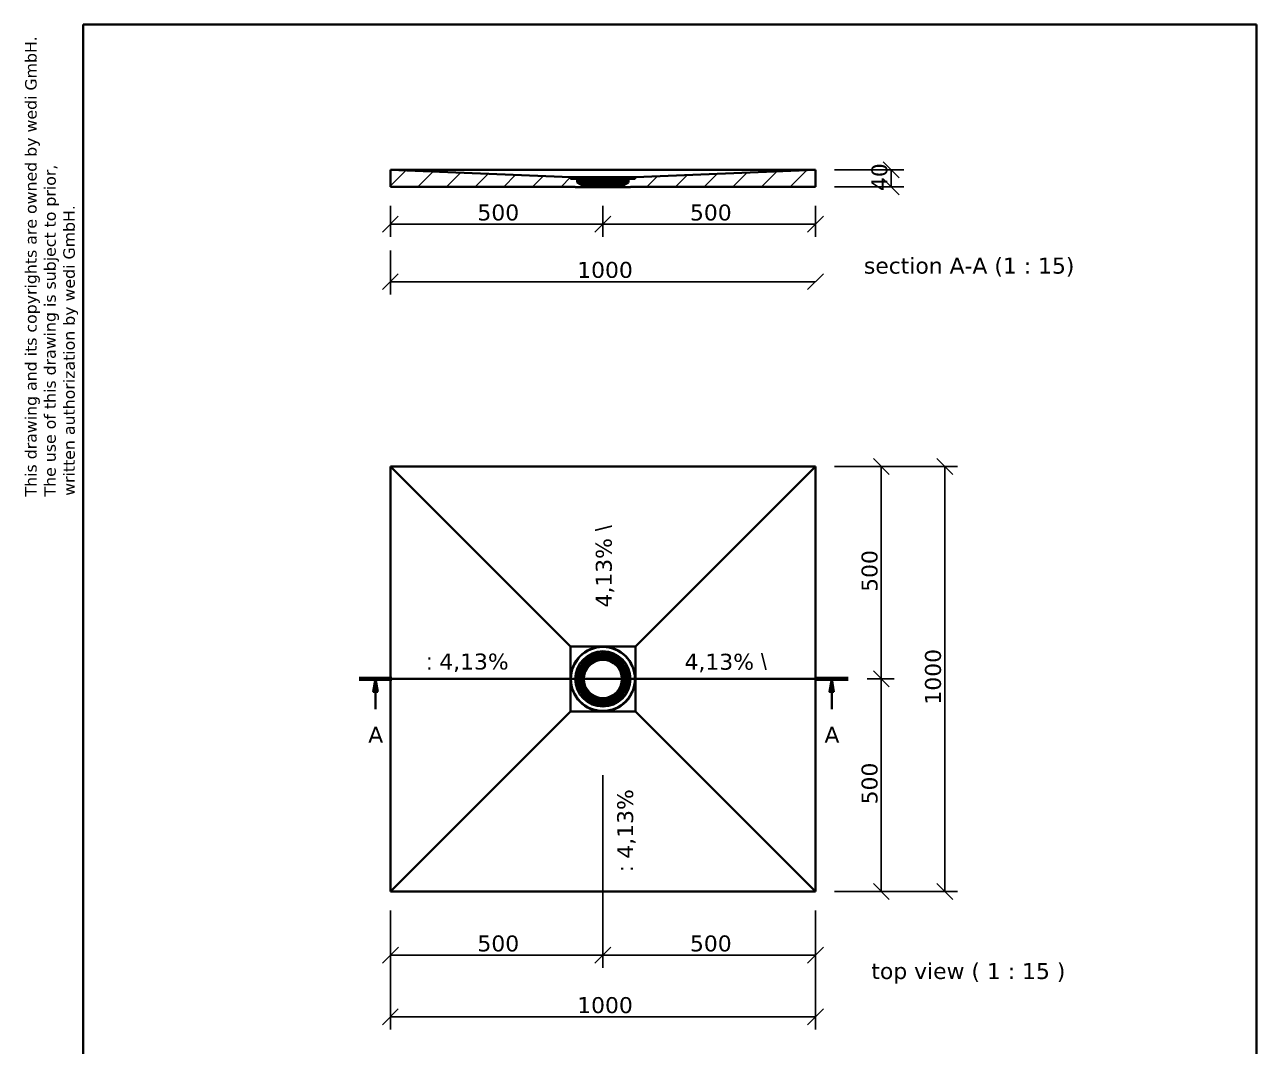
# Model space of a CAD drawing. Header units: millimetres. Extents: x 102 to 3000, y 150 to 4305.
# Drawn here: x 102 to 3000, y 1901 to 4305 of the extents above; entities that cross this region are included whole.
import ezdxf

# ---------------------------------------------------------------- set-up
doc = ezdxf.new("R2010")
doc.units = ezdxf.units.MM
doc.header["$LTSCALE"] = 15
for name, color, linetype, lineweight in [('_Sichtbarkanten', 7, 'Continuous', 35), ('Bemaßung (ISO)', 7, 'Continuous', 25), ('Rahmen (ISO)', 7, 'Continuous', 35), ('Schnittlinie (ISO)', 7, 'Continuous', 35), ('Schraffur (ISO)', 7, 'Continuous', 13), ('Symbol (ISO)', 7, 'Continuous', 25), ('Verdeckt (ISO)', 7, 'Continuous', 35)]:
    doc.layers.add(name, color=color, linetype=linetype, lineweight=lineweight)
doc.styles.add('Bezeichnungstext (DIN)', font='verdana.ttf')
doc.styles.add('Notiztext (DIN)', font='verdana.ttf')
doc.styles.add('Textstil65', font='verdana.ttf')
doc.dimstyles.new('Standard (DIN)', dxfattribs={"dimscale": 15, "dimtxt": 2.5, "dimasz": 2.5, "dimexe": 2, "dimexo": 10, "dimgap": 0.5, "dimtad": 1, "dimdec": 1, "dimrnd": 1e-08, "dimtxsty": 'Notiztext (DIN)', "dimblk": 'OBLIQUE', "dimcen": 0.09, "dimclrd": 256, "dimclre": 256, "dimclrt": 256, "dimadec": 0, "dimazin": 2, "dimtfac": 1, "dimtmove": 0, "dimatfit": 3, "dimfxl": 0, "dimtolj": 1, "dimtzin": 0, "dimlwd": -1, "dimlwe": -1, "dimarcsym": 0})
doc.dimstyles.new('Standard (DIN)-02', dxfattribs={"dimscale": 15, "dimtxt": 2.5, "dimasz": 2.5, "dimexe": 2, "dimexo": 3, "dimgap": 0.5, "dimtad": 1, "dimdec": 1, "dimrnd": 1e-08, "dimtxsty": 'Notiztext (DIN)', "dimblk": 'OBLIQUE', "dimcen": 0.09, "dimclrd": 256, "dimclre": 256, "dimclrt": 256, "dimadec": 0, "dimazin": 2, "dimtfac": 1, "dimtmove": 0, "dimatfit": 3, "dimfxl": 0, "dimtolj": 1, "dimtzin": 0, "dimlwd": -1, "dimlwe": -1, "dimarcsym": 0})

# ---------------------------------------------------------------- blocks, each defined once
blk = doc.blocks.new('Ränder Wedi_hoch')
at = {"layer": 'Rahmen (ISO)'}
for p, q in [((16, 287), (16, 10)), ((16, 287), (200, 287)), ((200, 287), (200, 10)), ((16, 10), (200, 10))]:
    blk.add_line(p, q, dxfattribs=at)
at = {"layer": 'Rahmen (ISO)', "char_height": 1.8, "attachment_point": 7, "rotation": 90, "style": 'Textstil65'}
for s, insert in [('This drawing and its copyrights are owned by wedi GmbH.', (9.2, 213)), ('The use of this drawing is subject to prior,', (12.2, 213)), ('written authorization by wedi GmbH.', (15.19, 213.1)), ('unterliegt dem Urheberrecht. Die Verwendung bedarf in jedem', (12.2, 10.21)), ('Fall der vorherigen, schriftlichen Zustimmung der wedi GmbH.', (15.19, 10.24)), ('Diese Zeichnung / Skizze ist Eigentum der wedi GmbH und ', (9.2, 10.24))]:
    blk.add_mtext(s, dxfattribs=dict(at, insert=insert))
blk = doc.blocks.new('_Oblique')
at = {"color": 0, "linetype": 'ByBlock', "lineweight": -2}
blk.add_line((-0.5, -0.5), (0.5, 0.5), dxfattribs=at)
blk = doc.blocks.new('*D40')
at = {"layer": 'Bemaßung (ISO)', "transparency": 16777216}
for p, q in [((962.5, 2220.7), (962.5, 1940.7)), ((1962.5, 2220.7), (1962.5, 1940.7)), ((1962.5, 1970.7), (962.5, 1970.7))]:
    blk.add_line(p, q, dxfattribs=at)
at = {"layer": 'Defpoints', "color": 0, "transparency": 16777216}
for p in [(962.5, 2265.7), (1962.5, 2265.7), (962.5, 1970.7)]:
    blk.add_point(p, dxfattribs=at)
at = {"layer": 'Bemaßung (ISO)', "transparency": 16777216, "xscale": 37.5, "yscale": 37.5, "zscale": 37.5, "rotation": 180}
blk.add_blockref('_Oblique', (962.5, 1970.7), dxfattribs=at)
at = {"layer": 'Bemaßung (ISO)', "transparency": 16777216, "xscale": 37.5, "yscale": 37.5, "zscale": 37.5}
blk.add_blockref('_Oblique', (1962.5, 1970.7), dxfattribs=at)
at = {"layer": 'Bemaßung (ISO)', "transparency": 16777216, "insert": (1402.1, 2017.2), "char_height": 37.5, "attachment_point": 1, "style": 'Notiztext (DIN)'}
blk.add_mtext('\\A1;1000', dxfattribs=at)
blk = doc.blocks.new('2DTransSchnitt0')
at = {"layer": 'Schnittlinie (ISO)', "linetype": 'Continuous'}
for p, q in [((59.26, 184.38), (135.97, 184.38)), ((61.84, 184.38), (61.49, 182.38)), ((61.84, 182.38), (61.84, 184.38)), ((62.19, 182.38), (61.84, 184.38)), ((133.39, 184.38), (133.04, 182.38)), ((133.39, 182.38), (133.39, 184.38)), ((133.74, 182.38), (133.39, 184.38)), ((61.49, 182.38), (62.19, 182.38)), ((61.84, 179.62), (61.84, 182.38)), ((133.04, 182.38), (133.74, 182.38)), ((133.39, 179.62), (133.39, 182.38))]:
    blk.add_line(p, q, dxfattribs=at)
at = {"layer": 'Schnittlinie (ISO)', "linetype": 'Continuous', "lineweight": 70}
for p, q in [((59.26, 184.38), (64.41, 184.38)), ((130.82, 184.38), (135.97, 184.38))]:
    blk.add_line(p, q, dxfattribs=at)
at = {"layer": 'Schnittlinie (ISO)', "linetype": 'Continuous', "flags": 128}
for points in [[(62.19, 182.38), (61.84, 184.38), (61.49, 182.38), (62.19, 182.38)], [(133.74, 182.38), (133.39, 184.38), (133.04, 182.38), (133.74, 182.38)]]:
    blk.add_lwpolyline(points, dxfattribs=at)
at = {"layer": 'Schnittlinie (ISO)'}
for points in [[(62.19, 182.38), (61.84, 184.38), (61.49, 182.38), (62.19, 182.38)], [(133.74, 182.38), (133.39, 184.38), (133.04, 182.38), (133.74, 182.38)]]:
    blk.add_solid(points, dxfattribs=at)
at = {"layer": 'Schnittlinie (ISO)', "char_height": 2.5, "attachment_point": 7, "style": 'Bezeichnungstext (DIN)'}
for insert in [(60.7, 174.38), (132.26, 174.38)]:
    blk.add_mtext('A', dxfattribs=dict(at, insert=insert))
blk = doc.blocks.new('*D42')
at = {"layer": 'Bemaßung (ISO)', "transparency": 16777216}
for p, q in [((962.5, 3878.6), (962.5, 3805.4)), ((1462.5, 3878.6), (1462.5, 3805.4)), ((962.5, 3835.4), (1462.5, 3835.4))]:
    blk.add_line(p, q, dxfattribs=at)
at = {"layer": 'Defpoints', "color": 0, "transparency": 16777216}
for p in [(962.5, 3923.6), (1462.5, 3923.6), (1462.5, 3835.4)]:
    blk.add_point(p, dxfattribs=at)
at = {"layer": 'Bemaßung (ISO)', "transparency": 16777216, "xscale": 37.5, "yscale": 37.5, "zscale": 37.5, "rotation": 180}
blk.add_blockref('_Oblique', (962.5, 3835.4), dxfattribs=at)
at = {"layer": 'Bemaßung (ISO)', "transparency": 16777216, "xscale": 37.5, "yscale": 37.5, "zscale": 37.5}
blk.add_blockref('_Oblique', (1462.5, 3835.4), dxfattribs=at)
at = {"layer": 'Bemaßung (ISO)', "transparency": 16777216, "insert": (1167.4, 3881.9), "char_height": 37.5, "attachment_point": 1, "style": 'Notiztext (DIN)'}
blk.add_mtext('\\A1;500', dxfattribs=at)
blk = doc.blocks.new('*D43')
at = {"layer": 'Bemaßung (ISO)', "transparency": 16777216}
for p, q in [((1462.5, 3878.6), (1462.5, 3805.4)), ((1962.5, 3878.6), (1962.5, 3805.4)), ((1462.5, 3835.4), (1962.5, 3835.4))]:
    blk.add_line(p, q, dxfattribs=at)
at = {"layer": 'Defpoints', "color": 0, "transparency": 16777216}
for p in [(1462.5, 3923.6), (1962.5, 3923.6), (1962.5, 3835.4)]:
    blk.add_point(p, dxfattribs=at)
at = {"layer": 'Bemaßung (ISO)', "transparency": 16777216, "xscale": 37.5, "yscale": 37.5, "zscale": 37.5, "rotation": 180}
blk.add_blockref('_Oblique', (1462.5, 3835.4), dxfattribs=at)
at = {"layer": 'Bemaßung (ISO)', "transparency": 16777216, "xscale": 37.5, "yscale": 37.5, "zscale": 37.5}
blk.add_blockref('_Oblique', (1962.5, 3835.4), dxfattribs=at)
at = {"layer": 'Bemaßung (ISO)', "transparency": 16777216, "insert": (1667.4, 3881.9), "char_height": 37.5, "attachment_point": 1, "style": 'Notiztext (DIN)'}
blk.add_mtext('\\A1;500', dxfattribs=at)
blk = doc.blocks.new('*D44')
at = {"layer": 'Bemaßung (ISO)', "transparency": 16777216}
for p, q in [((2007.5, 3963.6), (2170.8, 3963.6)), ((2140.8, 3923.6), (2140.8, 3963.6)), ((2007.5, 3923.6), (2170.8, 3923.6))]:
    blk.add_line(p, q, dxfattribs=at)
at = {"layer": 'Defpoints', "color": 0, "transparency": 16777216}
for p in [(1962.5, 3963.6), (2140.8, 3963.6), (1962.5, 3923.6)]:
    blk.add_point(p, dxfattribs=at)
at = {"layer": 'Bemaßung (ISO)', "transparency": 16777216, "xscale": 37.5, "yscale": 37.5, "zscale": 37.5}
for p, rotation in [((2140.8, 3963.6), 90), ((2140.8, 3923.6), 270)]:
    blk.add_blockref('_Oblique', p, dxfattribs=dict(at, rotation=rotation))
at = {"layer": 'Bemaßung (ISO)', "transparency": 16777216, "insert": (2094.2, 3913.5), "char_height": 37.5, "attachment_point": 1, "rotation": 90, "style": 'Notiztext (DIN)'}
blk.add_mtext('\\A1;40', dxfattribs=at)
blk = doc.blocks.new('*D45')
at = {"layer": 'Bemaßung (ISO)', "transparency": 16777216}
for p, q in [((2007.5, 3265.7), (2147.6, 3265.7)), ((2117.6, 3265.7), (2117.6, 2765.7)), ((2084.5, 2765.7), (2147.6, 2765.7))]:
    blk.add_line(p, q, dxfattribs=at)
at = {"layer": 'Defpoints', "color": 0, "transparency": 16777216}
for p in [(1962.5, 3265.7), (2039.5, 2765.7), (2117.6, 2765.7)]:
    blk.add_point(p, dxfattribs=at)
at = {"layer": 'Bemaßung (ISO)', "transparency": 16777216, "xscale": 37.5, "yscale": 37.5, "zscale": 37.5}
for p, rotation in [((2117.6, 3265.7), 90), ((2117.6, 2765.7), 270)]:
    blk.add_blockref('_Oblique', p, dxfattribs=dict(at, rotation=rotation))
at = {"layer": 'Bemaßung (ISO)', "transparency": 16777216, "insert": (2071.1, 2970.6), "char_height": 37.5, "attachment_point": 1, "rotation": 90, "style": 'Notiztext (DIN)'}
blk.add_mtext('\\A1;500', dxfattribs=at)
blk = doc.blocks.new('*D46')
at = {"layer": 'Bemaßung (ISO)', "transparency": 16777216}
for p, q in [((2084.5, 2765.7), (2147.6, 2765.7)), ((2117.6, 2765.7), (2117.6, 2265.7)), ((2007.5, 2265.7), (2147.6, 2265.7))]:
    blk.add_line(p, q, dxfattribs=at)
at = {"layer": 'Defpoints', "color": 0, "transparency": 16777216}
for p in [(2039.5, 2765.7), (1962.5, 2265.7), (2117.6, 2265.7)]:
    blk.add_point(p, dxfattribs=at)
at = {"layer": 'Bemaßung (ISO)', "transparency": 16777216, "xscale": 37.5, "yscale": 37.5, "zscale": 37.5}
for p, rotation in [((2117.6, 2765.7), 90), ((2117.6, 2265.7), 270)]:
    blk.add_blockref('_Oblique', p, dxfattribs=dict(at, rotation=rotation))
at = {"layer": 'Bemaßung (ISO)', "transparency": 16777216, "insert": (2071.1, 2470.6), "char_height": 37.5, "attachment_point": 1, "rotation": 90, "style": 'Notiztext (DIN)'}
blk.add_mtext('\\A1;500', dxfattribs=at)
blk = doc.blocks.new('*D47')
at = {"layer": 'Bemaßung (ISO)', "transparency": 16777216}
for p, q in [((2007.5, 3265.7), (2297, 3265.7)), ((2267, 2265.7), (2267, 3265.7)), ((2007.5, 2265.7), (2297, 2265.7))]:
    blk.add_line(p, q, dxfattribs=at)
at = {"layer": 'Defpoints', "color": 0, "transparency": 16777216}
for p in [(1962.5, 3265.7), (2267, 3265.7), (1962.5, 2265.7)]:
    blk.add_point(p, dxfattribs=at)
at = {"layer": 'Bemaßung (ISO)', "transparency": 16777216, "xscale": 37.5, "yscale": 37.5, "zscale": 37.5}
for p, rotation in [((2267, 3265.7), 90), ((2267, 2265.7), 270)]:
    blk.add_blockref('_Oblique', p, dxfattribs=dict(at, rotation=rotation))
at = {"layer": 'Bemaßung (ISO)', "transparency": 16777216, "insert": (2220.4, 2705.3), "char_height": 37.5, "attachment_point": 1, "rotation": 90, "style": 'Notiztext (DIN)'}
blk.add_mtext('\\A1;1000', dxfattribs=at)
blk = doc.blocks.new('*D48')
at = {"layer": 'Bemaßung (ISO)', "transparency": 16777216}
for p, q in [((1462.5, 2539.2), (1462.5, 2085.8)), ((962.6, 2115.8), (962.6, 2085.8)), ((962.6, 2115.8), (1462.5, 2115.8))]:
    blk.add_line(p, q, dxfattribs=at)
at = {"layer": 'Defpoints', "color": 0, "transparency": 16777216}
for p in [(1462.5, 2689.2), (962.6, 2265.8), (1462.5, 2115.8)]:
    blk.add_point(p, dxfattribs=at)
at = {"layer": 'Bemaßung (ISO)', "transparency": 16777216, "xscale": 37.5, "yscale": 37.5, "zscale": 37.5, "rotation": 180}
blk.add_blockref('_Oblique', (962.6, 2115.8), dxfattribs=at)
at = {"layer": 'Bemaßung (ISO)', "transparency": 16777216, "xscale": 37.5, "yscale": 37.5, "zscale": 37.5}
blk.add_blockref('_Oblique', (1462.5, 2115.8), dxfattribs=at)
at = {"layer": 'Bemaßung (ISO)', "transparency": 16777216, "insert": (1167.4, 2162.3), "char_height": 37.5, "attachment_point": 1, "style": 'Notiztext (DIN)'}
blk.add_mtext('\\A1;500', dxfattribs=at)
blk = doc.blocks.new('*D49')
at = {"layer": 'Bemaßung (ISO)', "transparency": 16777216}
for p, q in [((1462.5, 2539.2), (1462.5, 2085.8)), ((1962.5, 2115.8), (1462.5, 2115.8)), ((1962.5, 2115.8), (1962.5, 2085.8))]:
    blk.add_line(p, q, dxfattribs=at)
at = {"layer": 'Defpoints', "color": 0, "transparency": 16777216}
for p in [(1462.5, 2689.2), (1962.5, 2265.8), (1462.5, 2115.8)]:
    blk.add_point(p, dxfattribs=at)
at = {"layer": 'Bemaßung (ISO)', "transparency": 16777216, "xscale": 37.5, "yscale": 37.5, "zscale": 37.5, "rotation": 180}
blk.add_blockref('_Oblique', (1462.5, 2115.8), dxfattribs=at)
at = {"layer": 'Bemaßung (ISO)', "transparency": 16777216, "xscale": 37.5, "yscale": 37.5, "zscale": 37.5}
blk.add_blockref('_Oblique', (1962.5, 2115.8), dxfattribs=at)
at = {"layer": 'Bemaßung (ISO)', "transparency": 16777216, "insert": (1667.4, 2162.3), "char_height": 37.5, "attachment_point": 1, "style": 'Notiztext (DIN)'}
blk.add_mtext('\\A1;500', dxfattribs=at)
blk = doc.blocks.new('*D50')
at = {"layer": 'Bemaßung (ISO)', "transparency": 16777216}
for p, q in [((962.5, 3773.6), (962.5, 3670.3)), ((962.5, 3700.3), (1962.5, 3700.3))]:
    blk.add_line(p, q, dxfattribs=at)
at = {"layer": 'Defpoints', "color": 0, "transparency": 16777216}
for p in [(1962.5, 3943), (962.5, 3923.6), (1962.5, 3700.3)]:
    blk.add_point(p, dxfattribs=at)
at = {"layer": 'Bemaßung (ISO)', "transparency": 16777216, "xscale": 37.5, "yscale": 37.5, "zscale": 37.5, "rotation": 180}
blk.add_blockref('_Oblique', (962.5, 3700.3), dxfattribs=at)
at = {"layer": 'Bemaßung (ISO)', "transparency": 16777216, "xscale": 37.5, "yscale": 37.5, "zscale": 37.5}
blk.add_blockref('_Oblique', (1962.5, 3700.3), dxfattribs=at)
at = {"layer": 'Bemaßung (ISO)', "transparency": 16777216, "insert": (1402.1, 3746.8), "char_height": 37.5, "attachment_point": 1, "style": 'Notiztext (DIN)'}
blk.add_mtext('\\A1;1000', dxfattribs=at)

msp = doc.modelspace()

# ---------------------------------------------------------------- hatches: boundary and pattern name
at = {"layer": 'Schraffur (ISO)'}
h = msp.add_hatch(dxfattribs=at)
h.set_pattern_fill('ANSI31', color=256, scale=381, style=0)
h.set_pattern_definition([(45, (0, 0), (-33.67596, 33.67596), [])])
h.paths.add_polyline_path([(1508.03, 3924.87), (1509.78, 3924.87), (1509.78, 3927.57), (1522.78, 3935.87), (1522.78, 3943.87), (1537.78, 3943.87), (1537.78, 3944.87), (1520.48, 3944.87), (1519.98, 3944.37), (1519.98, 3939.37), (1518.28, 3939.37), (1517.78, 3938.87), (1517.78, 3937.37), (1513.78, 3934.82), (1513.78, 3932.5), (1511.48, 3931.03), (1511.48, 3932.87), (1509.03, 3931.31), (1508.03, 3929.57)])
h.paths.add_polyline_path([(1415.28, 3924.87), (1417.03, 3924.87), (1417.03, 3929.57), (1416.02, 3931.31), (1413.58, 3932.87), (1413.58, 3931.03), (1411.28, 3932.5), (1411.28, 3934.82), (1407.28, 3937.37), (1407.28, 3938.87), (1406.78, 3939.37), (1405.08, 3939.37), (1405.08, 3944.37), (1404.58, 3944.87), (1387.28, 3944.87), (1387.28, 3943.87), (1402.28, 3943.87), (1402.28, 3935.87), (1415.28, 3927.57)])
h.paths.add_polyline_path([(1414.53, 3926.87), (1402.03, 3933.87), (1402.03, 3941.87), (1386.53, 3941.87), (1386.53, 3946.12), (1386.05, 3946.12), (962.58, 3963.62), (962.53, 3962.37), (962.53, 3923.62), (1397.53, 3923.62), (1397.53, 3922.92), (1417.53, 3922.92), (1417.53, 3923.62), (1414.53, 3923.62)])
h.paths.add_polyline_path([(1523.03, 3933.87), (1510.53, 3926.87), (1510.53, 3923.62), (1507.53, 3923.62), (1507.53, 3922.92), (1527.53, 3922.92), (1527.53, 3923.62), (1962.53, 3923.62), (1962.53, 3962.37), (1962.47, 3963.62), (1539, 3946.12), (1538.53, 3946.12), (1538.53, 3941.87), (1523.03, 3941.87)])

# ---------------------------------------------------------------- linework, layer by layer
at = {"layer": '_Sichtbarkanten'}
for p, q in [((962.58, 3963.62), (962.53, 3962.37)), ((962.53, 3962.37), (962.53, 3923.62)), ((1386.05, 3946.12), (962.58, 3963.62)), ((962.58, 3963.62), (1962.47, 3963.62)), ((1386.53, 3946.12), (1386.05, 3946.12)), ((1386.53, 3941.87), (1386.53, 3946.12)), ((1386.53, 3946.12), (1538.53, 3946.12)), ((1402.03, 3941.87), (1386.53, 3941.87)), ((1404.58, 3944.87), (1387.28, 3944.87)), ((1387.28, 3944.87), (1387.28, 3943.87)), ((1387.28, 3943.87), (1402.28, 3943.87)), ((1402.03, 3933.87), (1402.03, 3941.87)), ((1402.28, 3941.87), (1402.03, 3941.87)), ((1402.28, 3943.87), (1402.28, 3935.87)), ((1405.08, 3944.37), (1404.58, 3944.87)), ((1520.48, 3944.87), (1404.58, 3944.87)), ((1405.08, 3939.37), (1405.08, 3944.37)), ((1405.08, 3944.37), (1519.98, 3944.37)), ((1520.48, 3944.87), (1519.98, 3944.37)), ((1519.98, 3944.37), (1519.98, 3939.37)), ((1537.78, 3944.87), (1520.48, 3944.87)), ((1522.78, 3943.87), (1537.78, 3943.87)), ((1522.78, 3935.87), (1522.78, 3943.87)), ((1523.03, 3941.87), (1522.78, 3941.87)), ((1538.53, 3941.87), (1523.03, 3941.87)), ((1523.03, 3941.87), (1523.03, 3933.87)), ((1537.78, 3943.87), (1537.78, 3944.87)), ((1539, 3946.12), (1538.53, 3946.12)), ((1538.53, 3946.12), (1538.53, 3941.87)), ((1962.47, 3963.62), (1539, 3946.12)), ((1962.53, 3962.37), (1962.47, 3963.62)), ((1962.53, 3923.62), (1962.53, 3962.37)), ((962.53, 3923.62), (1397.53, 3923.62)), ((1397.53, 3923.62), (1397.53, 3922.92)), ((1397.53, 3922.92), (1417.53, 3922.92)), ((1414.53, 3926.87), (1402.03, 3933.87)), ((1405.41, 3933.87), (1402.03, 3933.87)), ((1402.28, 3935.87), (1415.28, 3927.57)), ((1406.78, 3939.37), (1405.08, 3939.37)), ((1407.28, 3938.87), (1406.78, 3939.37)), ((1518.28, 3939.37), (1406.78, 3939.37)), ((1407.28, 3937.37), (1407.28, 3938.87)), ((1407.28, 3938.87), (1517.78, 3938.87)), ((1411.28, 3934.82), (1407.28, 3937.37)), ((1517.78, 3937.37), (1407.28, 3937.37)), ((1411.28, 3932.5), (1411.28, 3934.82)), ((1513.78, 3934.82), (1411.28, 3934.82)), ((1413.58, 3931.03), (1411.28, 3932.5)), ((1413.58, 3932.5), (1411.28, 3932.5)), ((1416.02, 3931.31), (1413.58, 3932.87)), ((1413.58, 3932.87), (1413.58, 3931.03)), ((1511.48, 3932.87), (1413.58, 3932.87)), ((1414.53, 3923.62), (1414.53, 3926.87)), ((1414.53, 3926.87), (1415.28, 3926.87)), ((1417.53, 3923.62), (1414.53, 3923.62)), ((1415.28, 3927.57), (1415.28, 3924.87)), ((1415.28, 3924.87), (1417.03, 3924.87)), ((1417.03, 3929.57), (1416.02, 3931.31)), ((1509.03, 3931.31), (1416.02, 3931.31)), ((1417.03, 3924.87), (1417.03, 3929.57)), ((1508.03, 3929.57), (1417.03, 3929.57)), ((1508.03, 3924.87), (1417.03, 3924.87)), ((1417.53, 3922.92), (1417.53, 3923.62)), ((1417.53, 3923.62), (1507.53, 3923.62)), ((1507.53, 3922.92), (1417.53, 3922.92)), ((1510.53, 3923.62), (1507.53, 3923.62)), ((1507.53, 3923.62), (1507.53, 3922.92)), ((1507.53, 3922.92), (1527.53, 3922.92)), ((1509.03, 3931.31), (1508.03, 3929.57)), ((1508.03, 3929.57), (1508.03, 3924.87)), ((1508.03, 3924.87), (1509.78, 3924.87)), ((1511.48, 3932.87), (1509.03, 3931.31)), ((1509.78, 3927.57), (1522.78, 3935.87)), ((1509.78, 3924.87), (1509.78, 3927.57)), ((1509.78, 3926.87), (1510.53, 3926.87)), ((1523.03, 3933.87), (1510.53, 3926.87)), ((1510.53, 3926.87), (1510.53, 3923.62)), ((1511.48, 3931.03), (1511.48, 3932.87)), ((1513.78, 3932.5), (1511.48, 3931.03)), ((1513.78, 3932.5), (1511.48, 3932.5)), ((1517.78, 3937.37), (1513.78, 3934.82)), ((1513.78, 3934.82), (1513.78, 3932.5)), ((1518.28, 3939.37), (1517.78, 3938.87)), ((1517.78, 3938.87), (1517.78, 3937.37)), ((1519.98, 3939.37), (1518.28, 3939.37)), ((1523.03, 3933.87), (1519.64, 3933.87)), ((1527.53, 3922.92), (1527.53, 3923.62)), ((1527.53, 3923.62), (1962.53, 3923.62)), ((962.53, 3265.72), (1962.53, 3265.72)), ((962.53, 2265.72), (962.53, 3265.72)), ((962.53, 3265.72), (962.58, 3265.67)), ((962.58, 3265.67), (1962.47, 3265.67)), ((962.58, 2265.78), (962.58, 3265.67)), ((962.58, 3265.67), (1386.05, 2842.2)), ((1962.47, 3265.67), (1539, 2842.2)), ((1962.53, 3265.72), (1962.47, 3265.67)), ((1962.47, 3265.67), (1962.47, 2265.78)), ((1962.53, 3265.72), (1962.53, 2265.72)), ((1386.05, 2842.2), (1539, 2842.2)), ((1386.05, 2689.25), (1386.05, 2842.2)), ((1539, 2842.2), (1539, 2689.25)), ((962.58, 2265.78), (1386.05, 2689.25)), ((1539, 2689.25), (1386.05, 2689.25)), ((1962.47, 2265.78), (1539, 2689.25)), ((962.53, 2265.72), (962.58, 2265.78)), ((1962.53, 2265.72), (962.53, 2265.72)), ((1962.47, 2265.78), (962.58, 2265.78)), ((1962.53, 2265.72), (1962.47, 2265.78))]:
    msp.add_line(p, q, dxfattribs=at)
for radius in [76, 75.25, 57.95, 57.45, 55.75, 55.25, 51.25, 48.95, 46.5, 45.5, 45]:
    msp.add_circle((1462.53, 2765.72), radius, dxfattribs=at)
at = {"layer": 'Verdeckt (ISO)'}
for radius in [65, 60.5, 60.25, 48, 47.25]:
    msp.add_circle((1462.53, 2765.72), radius, dxfattribs=at)

# ---------------------------------------------------------------- block references
at = {"xscale": 15, "yscale": 15, "zscale": 15}
msp.add_blockref('Ränder Wedi_hoch', (0, 0), dxfattribs=at)
at = {"layer": 'Schnittlinie (ISO)', "xscale": 15, "yscale": 15, "zscale": 15}
msp.add_blockref('2DTransSchnitt0', (0, 0), dxfattribs=at)

# ---------------------------------------------------------------- texts
at = {"layer": 'Symbol (ISO)', "char_height": 37.5, "attachment_point": 7, "style": 'Bezeichnungstext (DIN)'}
for s, insert in [('section A-A (1 : 15)', (2076.66, 3712.46)), ('top view ( 1 : 15 )', (2094.17, 2049.11))]:
    msp.add_mtext(s, dxfattribs=dict(at, insert=insert))
at = {"layer": 'Symbol (ISO)', "char_height": 37.5, "attachment_point": 1, "rotation": 90, "style": 'Notiztext (DIN)'}
for s, insert, width in [('{4,13% \\fAIGDT|b0|i0;\\H37.3096;\\\\}', (1445.86, 2933.68), 259.9982), ('{\\fAIGDT|b0|i0;\\H37.3096;:\\fVerdana|b0|i0;\\H37.5000; 4,13%}', (1496.25, 2312.64), 262.2671)]:
    msp.add_mtext(s, dxfattribs=dict(at, insert=insert, width=width))
at = {"layer": 'Symbol (ISO)', "char_height": 37.5, "attachment_point": 1, "style": 'Notiztext (DIN)'}
for s, insert, width in [('{\\fAIGDT|b0|i0;\\H37.3096;:\\fVerdana|b0|i0;\\H37.5000; 4,13%}', (1047.35, 2825.38), 262.2671), ('{4,13% \\fAIGDT|b0|i0;\\H37.3096;\\\\}', (1654.65, 2824.91), 259.9982)]:
    msp.add_mtext(s, dxfattribs=dict(at, insert=insert, width=width))

# ---------------------------------------------------------------- dimensions: what is measured, and where the dimension line sits
at = {"layer": 'Bemaßung (ISO)'}
for base, p1, p2, angle, dimstyle, override, picture, middle in [((2140.78, 3963.62), (1962.53, 3923.62), (1962.47, 3963.62), 90, 'Standard (DIN)-02', {"dimdec": 1, "dimtp": 0, "dimtm": 0, "dimtdec": 2, "dimtofl": 1, "dimatfit": 1}, '*D44', (2140.78, 3943.62)), ((1962.53, 3700.27), (962.53, 3923.62), (1962.53, 3942.99), 180, 'Standard (DIN)', {"dimdec": 1, "dimse2": 1, "dimtp": 0, "dimtm": 0, "dimtdec": 2, "dimtofl": 0, "dimatfit": 1}, '*D50', (1462.53, 3700.27)), ((1462.53, 3835.4), (962.53, 3923.62), (1462.53, 3923.62), 180, 'Standard (DIN)-02', {"dimdec": 1, "dimtp": 0, "dimtm": 0, "dimtdec": 2, "dimtofl": 0, "dimatfit": 1}, '*D42', (1212.53, 3835.4)), ((1962.53, 3835.4), (1462.53, 3923.62), (1962.53, 3923.62), 180, 'Standard (DIN)-02', {"dimdec": 1, "dimtp": 0, "dimtm": 0, "dimtdec": 2, "dimtofl": 0, "dimatfit": 1}, '*D43', (1712.53, 3835.4)), ((2117.63, 2765.72), (1962.53, 3265.72), (2039.52, 2765.72), 270, 'Standard (DIN)-02', {"dimdec": 1, "dimtp": 0, "dimtm": 0, "dimtdec": 2, "dimtofl": 0, "dimatfit": 1}, '*D45', (2117.63, 3015.72)), ((2266.97, 3265.72), (1962.53, 2265.72), (1962.53, 3265.72), 90, 'Standard (DIN)-02', {"dimdec": 1, "dimtp": 0, "dimtm": 0, "dimtdec": 2, "dimtofl": 0, "dimatfit": 1}, '*D47', (2266.97, 2765.72)), ((2117.63, 2265.72), (2039.52, 2765.72), (1962.53, 2265.72), 270, 'Standard (DIN)-02', {"dimdec": 1, "dimtp": 0, "dimtm": 0, "dimtdec": 2, "dimtofl": 0, "dimatfit": 1}, '*D46', (2117.63, 2515.72)), ((1462.53, 2115.78), (1962.47, 2265.78), (1462.53, 2689.25), 180, 'Standard (DIN)', {"dimdec": 0, "dimtp": 0, "dimtm": 0, "dimtdec": 0, "dimtofl": 0, "dimatfit": 1}, '*D49', (1712.5, 2115.78)), ((962.53, 1970.66), (1962.53, 2265.72), (962.53, 2265.72), 180, 'Standard (DIN)-02', {"dimdec": 1, "dimtp": 0, "dimtm": 0, "dimtdec": 2, "dimtofl": 0, "dimatfit": 1}, '*D40', (1462.53, 1970.66))]:
    dim = msp.add_linear_dim(base=base, p1=p1, p2=p2, angle=angle, dimstyle=dimstyle, override=override, dxfattribs=at)
    dim.commit()
    dim.dimension.update_dxf_attribs({"geometry": picture, "text_midpoint": middle, "dimtype": 160})
dim = msp.add_linear_dim(base=(1462.53, 2115.78), p1=(962.58, 2265.78), p2=(1462.53, 2689.25), dimstyle='Standard (DIN)', override={"dimdec": 0, "dimtp": 0, "dimtm": 0, "dimtdec": 0, "dimtofl": 0, "dimatfit": 1}, dxfattribs=at)
dim.commit()
dim.dimension.update_dxf_attribs({"geometry": '*D48', "text_midpoint": (1212.55, 2115.78), "dimtype": 160})

doc.saveas('drawing.dxf')
